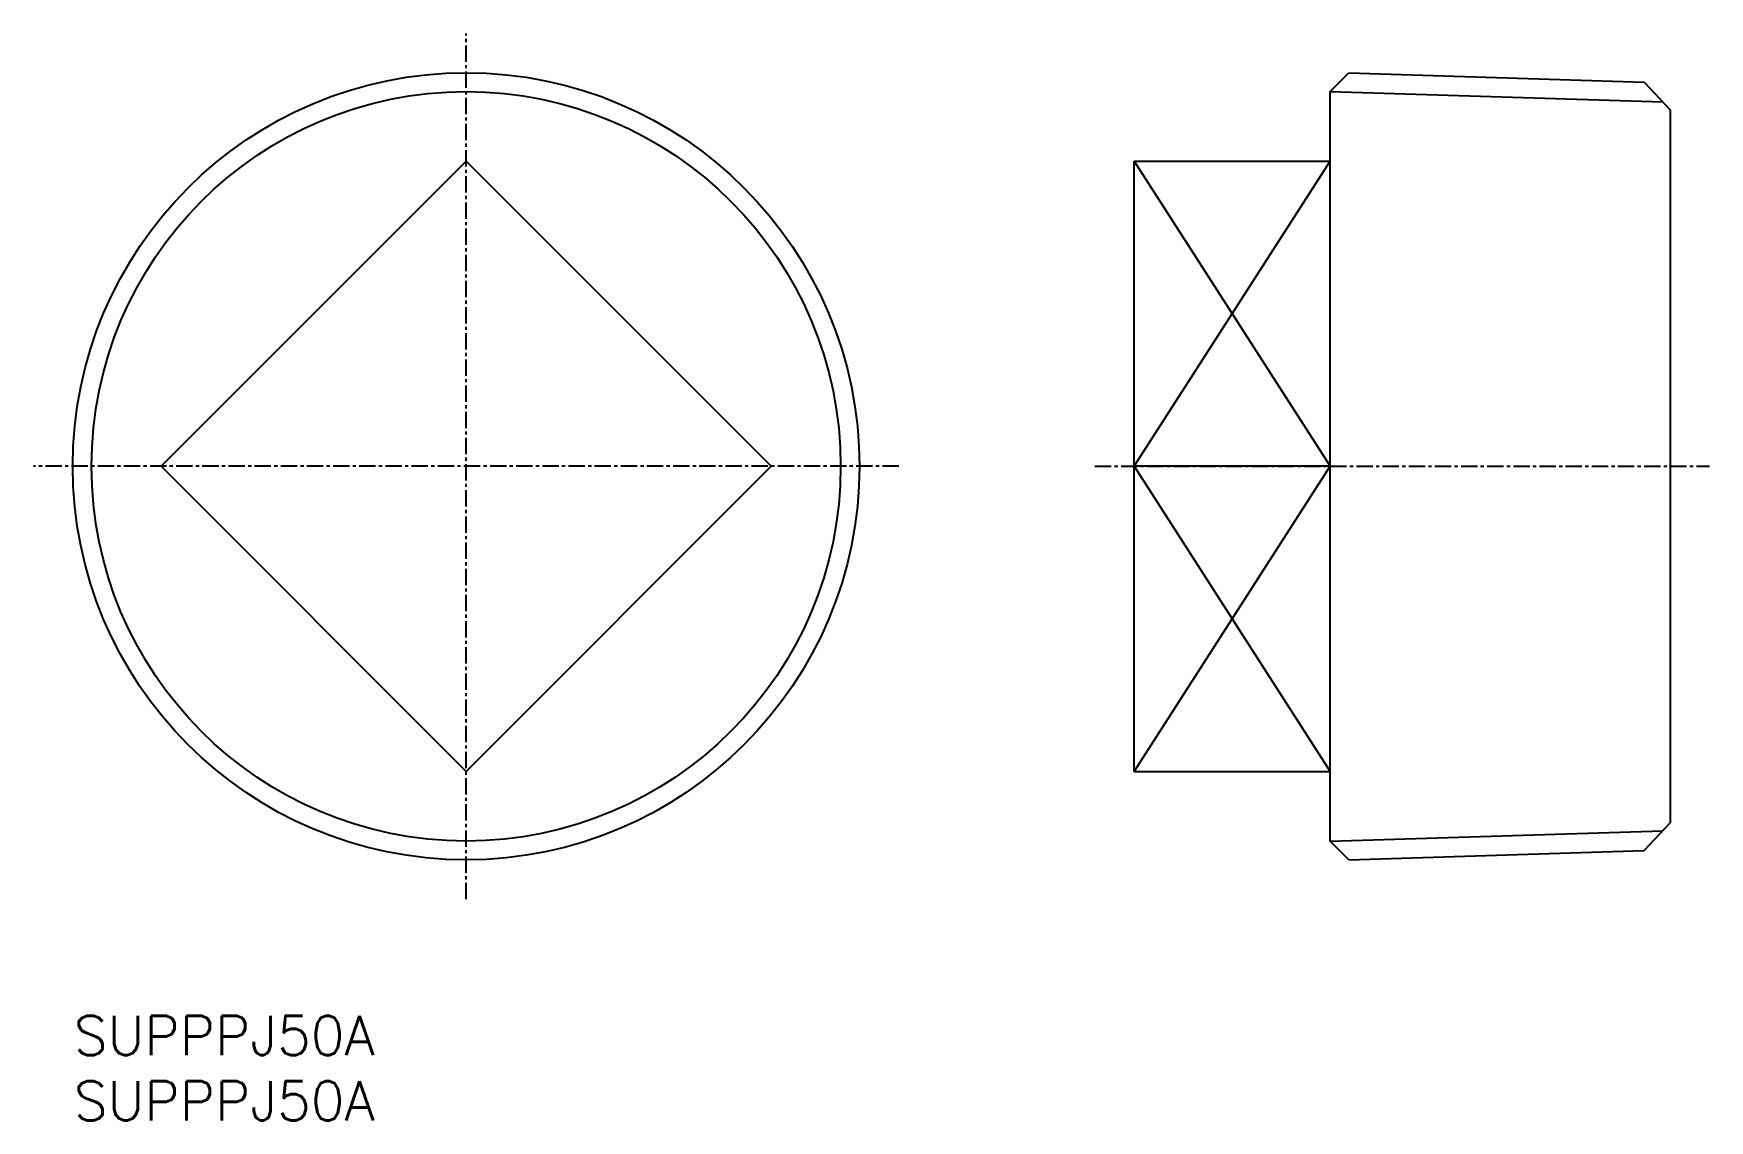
# Model space of a CAD drawing. Extents: x -3 to 125, y 0 to 83.
import ezdxf

# ---------------------------------------------------------------- set-up
doc = ezdxf.new("R2010")
doc.units = 0
doc.linetypes.add('CENTER', pattern=[2, 1.25, -0.25, 0.25, -0.25])
doc.layers.get('0').update_dxf_attribs({"linetype": 'CONTINUOUS'})
doc.layers.add('CENTER', color=1, linetype='CENTER')
doc.styles.get("Standard").update_dxf_attribs({"font": 'txt.shx'})

# ---------------------------------------------------------------- blocks, each defined once
blk = doc.blocks.new('*U3')
at = {"color": 7, "linetype": 'CONTINUOUS'}
blk.add_text('SUPPPJ50A', height=3, dxfattribs=at).set_placement((0, 0))
blk = doc.blocks.new('*U4')
at = {"color": 7, "linetype": 'CONTINUOUS'}
blk.add_text('SUPPPJ50A', height=3, dxfattribs=at).set_placement((0, 5))

msp = doc.modelspace()

# ---------------------------------------------------------------- linework, layer by layer
at = {"color": 7, "linetype": 'CONTINUOUS'}
for p, q in [((96.08, 78.64), (97.51, 80.08)), ((97.51, 80.08), (120.08, 79.37)), ((96.08, 21.36), (96.08, 78.64)), ((120.08, 79.37), (122.08, 77.25)), ((122.08, 77.25), (122.08, 22.75)), ((30, 73.33), (6.67, 50)), ((30, 73.33), (53.33, 50)), ((81.08, 26.67), (81.08, 73.33)), ((81.08, 73.33), (96.08, 73.33)), ((81.08, 73.33), (96.08, 50)), ((81.08, 50), (96.08, 73.33)), ((6.67, 50), (30, 26.67)), ((53.33, 50), (30, 26.67)), ((96.08, 50), (81.08, 50)), ((81.08, 50), (96.08, 26.67)), ((81.08, 26.67), (96.08, 50)), ((81.08, 26.67), (96.08, 26.67)), ((120.08, 20.63), (122.08, 22.75)), ((97.51, 19.92), (96.08, 21.36)), ((97.51, 19.92), (120.08, 20.63))]:
    msp.add_line(p, q, dxfattribs=at)
at = {"color": 3, "linetype": 'CONTINUOUS'}
for p, q in [((96.08, 78.64), (121.51, 77.85)), ((96.08, 21.36), (121.51, 22.15))]:
    msp.add_line(p, q, dxfattribs=at)
at = {"color": 7, "linetype": 'CONTINUOUS'}
for radius in [30.08, 28.64]:
    msp.add_circle((30, 50), radius, dxfattribs=at)
at = {"layer": 'CENTER', "color": 1, "linetype": 'CENTER'}
for p, q in [((30, 16.92), (30, 83.08)), ((63.08, 50), (-3.08, 50)), ((78.08, 50), (125.08, 50))]:
    msp.add_line(p, q, dxfattribs=at)

# ---------------------------------------------------------------- block references
at = {"color": 7, "linetype": 'CONTINUOUS'}
for name in ['*U4', '*U3']:
    msp.add_blockref(name, (0, 0), dxfattribs=at)

doc.saveas('drawing.dxf')
